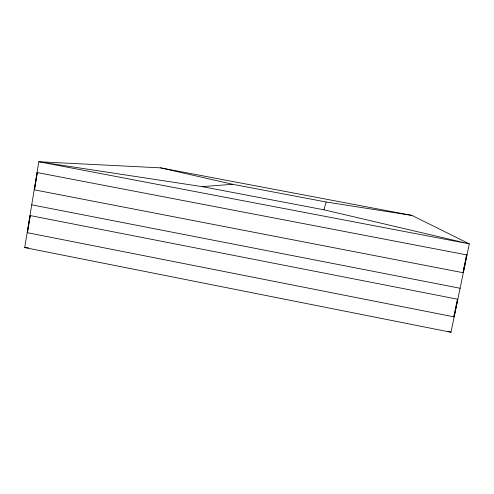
<?xml version="1.0" encoding="UTF-8"?>
<svg xmlns="http://www.w3.org/2000/svg" width="494" height="494" viewBox="0 0 494 494"><rect width="100%" height="100%" fill="white"/><g stroke="black" fill="none" stroke-linecap="round" stroke-linejoin="round"><path stroke-width="0.74" d="M27.287 232.625L30.097 215.508M34.444 189.035L37.155 172.523M453.869 316.833L454.474 313.888M455.24 310.207L455.851 307.262M456.153 305.786L456.456 304.316M463.619 269.736L464.23 266.766M464.539 265.284L464.848 263.796M466.077 257.856L466.688 254.885M454.122 316.821L457.771 299.197M463.261 272.707L466.941 254.929M450.997 332.252L469.3 243.863L411.959 215.421L160.636 167.861L38.798 161.748L24.7 247.574L450.997 332.252L448.083 331.264M323.916 209.796L469.3 243.863L38.798 161.748L202.151 186.633L323.916 209.796L326.182 202.003L411.959 215.421M26.201 247.228L24.7 247.574L28.535 247.871M202.151 186.633L232.693 184.293L326.182 202.003M31.721 204.837L460.112 288.249M160.636 167.861L232.693 184.293M30.313 215.594L27.497 232.723L453.801 316.821L457.456 299.179L30.313 215.594M37.377 172.591L34.537 189.863L462.94 272.682L466.626 254.892L37.377 172.591"/></g></svg>
